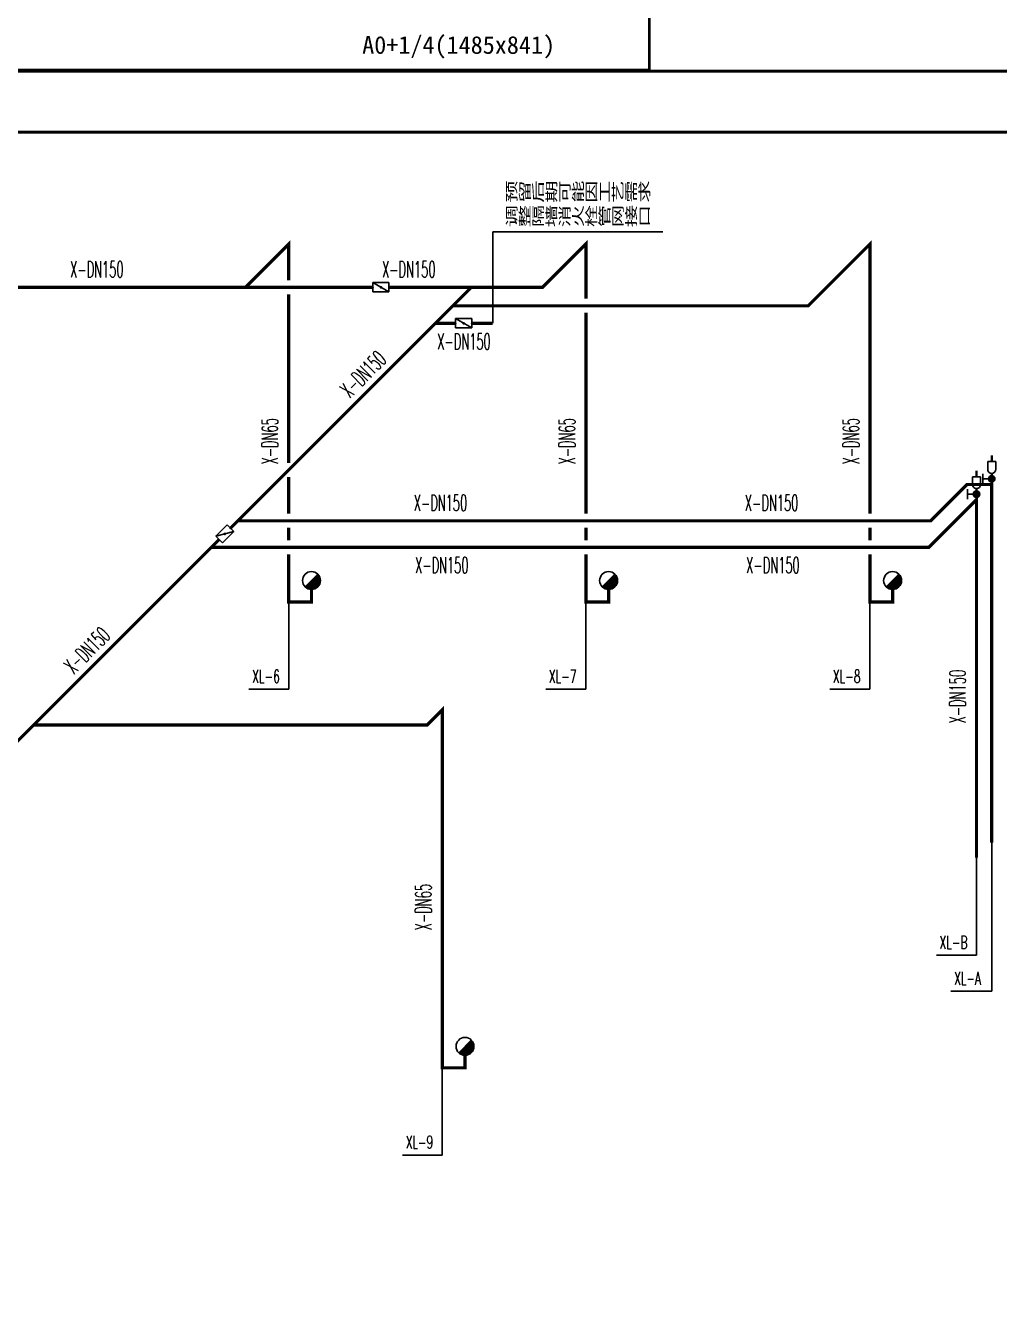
# Model space of a CAD drawing. Extents: x -452079 to 117456, y 3902 to 836955.
# Drawn here: x -122785 to -95596, y 374426 to 410496 of the extents above; entities that cross this region are included whole.
import ezdxf
from ezdxf.enums import TextEntityAlignment as Align

# ---------------------------------------------------------------- set-up
doc = ezdxf.new("R2010")
doc.units = 0
doc.header["$LTSCALE"] = 1000
doc.header["$MEASUREMENT"] = 0
doc.linetypes.add('CONTINOUS', pattern=[0])
for name, color, linetype in [('0-cxFrame', 155, 'Continuous'), ('DIM_消防', 1, 'Continuous'), ('FM_ZF消防', 1, 'Continuous'), ('SB_ZF消防', 1, 'Continuous'), ('TEXT_消防', 1, 'Continuous'), ('TWT_LEAD', 3, 'Continuous'), ('给排水wang', 2, 'Continuous')]:
    doc.layers.add(name, color=color, linetype=linetype)
for name, color, linetype, lineweight in [('0-cxText', 131, 'Continuous', 25), ('Gps-ZF消防', 1, 'TG_X', 60), ('Gps-ZF给水', 3, 'TG_J', 60)]:
    doc.layers.add(name, color=color, linetype=linetype, lineweight=lineweight)
doc.styles.add('_TCH_DIM', font='SIMPLEX', dxfattribs={"width": 0.75, "bigfont": '@1HZTXT'})
doc.styles.add('_TWT_PIPEDN', font='SIMPLEX', dxfattribs={"width": 0.65, "height": 3.5, "bigfont": 'HZTXT'})
doc.styles.add('_TWT_SERIAL', font='SIMPLEX', dxfattribs={"width": 0.8, "height": 3, "bigfont": 'HZTXT'})
doc.styles.add('cx_tuming', font='')
doc.styles.add('cx_tuqian1', font='')
doc.styles.get("Standard").update_dxf_attribs({"font": 'gbenor.shx', "bigfont": 'gbcbig.shx'})
doc.styles.add('TG_LINETYPE', font='SIMPLEX', dxfattribs={"width": 0.8, "height": 3.5, "bigfont": 'HZTXT'})
doc.styles.add('黑体', font='', dxfattribs={"height": 12})
doc.styles.get('cx_tuming').set_extended_font_data('SimHei')
doc.styles.get('cx_tuqian1').set_extended_font_data('SimSun')
doc.styles.get('黑体').set_extended_font_data('SimHei')
doc.linetypes.add('TG_J', pattern='A,2,-0.3,["J",TG_LINETYPE,S=0.1,R=0,X=-0.23,Y=-0.15],0', length=2.3)
doc.linetypes.add('TG_X', pattern='A,5,-0.3,["X",TG_LINETYPE,S=0.1,R=0,X=-0.23,Y=-0.15],0', length=5.3)

# ---------------------------------------------------------------- blocks, each defined once
blk = doc.blocks.new('$VALVE$00000497')
for p, q in [((78, 138), (-78, 138)), ((0, 50), (0, 138))]:
    blk.add_line(p, q)
at = {"const_width": 49.6}
blk.add_lwpolyline([(25, 0, 1), (-25, 0, 1)], format="xyb", close=True, dxfattribs=at)
blk.add_circle((0, 0), 50)
blk = doc.blocks.new('pqf')
at = {"layer": '给排水wang'}
for p, q in [((75, 429), (-75, 429)), ((-75, 429), (-75, 283)), ((75, 283), (75, 429))]:
    blk.add_line(p, q, dxfattribs=at)
at = {"layer": '给排水wang', "linetype": 'Continuous', "const_width": 45}
for points in [[(0, 429), (0, 542)], [(0, 208), (0, 0)]]:
    blk.add_lwpolyline(points, dxfattribs=at)
at = {"layer": '给排水wang'}
blk.add_arc((0, 283), 75, 180, 0, dxfattribs=at)
at = {"layer": '给排水wang', "xscale": -1.2, "yscale": -1.2, "zscale": 1.2, "rotation": 270}
blk.add_blockref('$VALVE$00000497', (0, 104), dxfattribs=at)
blk = doc.blocks.new('TK22.A0+1 L(Dragon)')
at = {"layer": '0-cxFrame', "color": 7, "const_width": 0.5}
blk.add_lwpolyline([(0, 0), (-1485, 0), (-1485, 841), (0, 841)], close=True, dxfattribs=at)
at = {"layer": '0-cxFrame', "const_width": 0.5}
blk.add_lwpolyline([(-80, 10), (-1465, 10), (-1465, 831), (-80, 831)], close=True, dxfattribs=at)
at = {"style": '黑体', "flags": 4}
blk.add_attdef('图幅', text='', height=3.3, dxfattribs=at).set_placement((-40, 3), align=Align.RIGHT)
at = {"layer": '0-cxFrame', "style": '黑体'}
blk.add_text('(1485x841)', height=3.3, dxfattribs=at).set_placement((-40, 3))
at = {"layer": '0-cxText', "flags": 4}
for tag, height, style, p in [('建设单位', 3.5, 'cx_tuming', (-45, 240)), ('项目名称', 3.5, 'cx_tuming', (-45, 210)), ('子项名称', 3.5, 'cx_tuming', (-45, 180)), ('工程编号', 3.3, 'cx_tuqian1', (-35, 165)), ('图名1', 3.5, 'cx_tuming', (-45, 87)), ('图名2', 3.5, 'cx_tuming', (-45, 79)), ('图名3', 3.5, 'cx_tuming', (-45, 71)), ('出图日期', 3.3, 'cx_tuqian1', (-39, 60)), ('专业', 3.3, 'cx_tuqian1', (-55, 52)), ('图号', 3.3, 'cx_tuqian1', (-55, 44)), ('版次', 3.3, 'cx_tuqian1', (-20, 44))]:
    blk.add_attdef(tag, text='', height=height, dxfattribs=dict(at, style=style)).set_placement(p, align=Align.MIDDLE)
blk = doc.blocks.new('$VALVE$00000316')
for p, q in [((-125, 72), (125, -72)), ((-125, 72), (-125, -72)), ((-125, 72), (125, 72)), ((125, 72), (125, -72)), ((-125, -72), (125, -72))]:
    blk.add_line(p, q)
at = {"const_width": 21.1}
blk.add_lwpolyline([(-11, 0, 1), (11, 0, 1)], format="xyb", close=True, dxfattribs=at)
for p in [(-125, 0), (125, 0)]:
    blk.add_point(p)
at = {"color": 7, "flags": 9}
for tag in ['XSIZE', 'YSIZE']:
    blk.add_attdef(tag, (0, 0), '', height=0.5, dxfattribs=at)

msp = doc.modelspace()

# ---------------------------------------------------------------- hatches: boundary and pattern name
at = {"layer": 'Gps-ZF消防'}
for points in [[(-115439.72, 404401.59), (-115471.54, 404433.41), (-115394.72, 404510.23)], [(-115439.72, 404401.59), (-115394.72, 404401.59), (-115394.72, 404510.23)], [(-107139.72, 404401.59), (-107171.54, 404433.41), (-107094.72, 404510.23)], [(-107139.72, 404401.59), (-107094.72, 404401.59), (-107094.72, 404510.23)], [(-99206.08, 404401.59), (-99237.9, 404433.41), (-99161.08, 404510.23)], [(-99206.08, 404401.59), (-99161.08, 404401.59), (-99161.08, 404510.23)], [(-108347.63, 403193.68), (-108315.81, 403161.86), (-108328.99, 403148.68)], [(-108347.63, 403193.68), (-108347.63, 403148.68), (-108328.99, 403148.68)], [(-100931.25, 402676.42), (-100931.25, 402631.42), (-100912.61, 402631.42)], [(-100931.25, 402676.42), (-100899.43, 402644.6), (-100912.61, 402631.42)], [(-96493.36, 397683.73), (-96525.18, 397715.55), (-96512, 397728.73)], [(-96493.36, 397683.73), (-96493.36, 397728.73), (-96512, 397728.73)], [(-95804.17, 397683.73), (-95759.17, 397683.73), (-95759.17, 397728.73)], [(-95804.17, 397683.73), (-95804.17, 397728.73), (-95759.17, 397728.73)], [(-96228.44, 397259.47), (-96260.26, 397291.29), (-96183.44, 397368.11)], [(-96228.44, 397259.47), (-96183.44, 397259.47), (-96183.44, 397368.11)], [(-97505.99, 396671.09), (-97474.17, 396639.27), (-97487.35, 396626.09)], [(-97505.99, 396671.09), (-97505.99, 396626.09), (-97487.35, 396626.09)], [(-97555.56, 395932.35), (-97523.74, 395900.53), (-97536.92, 395887.35)], [(-97555.56, 395932.35), (-97555.56, 395887.35), (-97536.92, 395887.35)], [(-115439.72, 394401.59), (-115484.72, 394401.59), (-115484.72, 394356.59)], [(-115439.72, 394401.59), (-115439.72, 394356.59), (-115484.72, 394356.59)], [(-114806.22, 394401.59), (-114806.22, 394356.59), (-114761.22, 394356.59)], [(-114806.22, 394401.59), (-114761.22, 394401.59), (-114761.22, 394356.59)], [(-107139.72, 394401.59), (-107184.72, 394401.59), (-107184.72, 394356.59)], [(-107139.72, 394401.59), (-107139.72, 394356.59), (-107184.72, 394356.59)], [(-106506.22, 394401.59), (-106506.22, 394356.59), (-106461.22, 394356.59)], [(-106506.22, 394401.59), (-106461.22, 394401.59), (-106461.22, 394356.59)], [(-99206.08, 394401.59), (-99251.08, 394401.59), (-99251.08, 394356.59)], [(-99206.08, 394401.59), (-99206.08, 394356.59), (-99251.08, 394356.59)], [(-98572.58, 394401.59), (-98572.58, 394356.59), (-98527.58, 394356.59)], [(-98572.58, 394401.59), (-98527.58, 394401.59), (-98527.58, 394356.59)], [(-111150.52, 391390.79), (-111182.34, 391422.61), (-111105.52, 391499.43)], [(-111150.52, 391390.79), (-111105.52, 391390.79), (-111105.52, 391499.43)], [(-111574.78, 390966.53), (-111574.78, 390921.53), (-111556.14, 390921.53)], [(-111574.78, 390966.53), (-111542.96, 390934.71), (-111556.14, 390921.53)], [(-111150.52, 381390.79), (-111195.52, 381390.79), (-111195.52, 381345.79)], [(-111150.52, 381390.79), (-111150.52, 381345.79), (-111195.52, 381345.79)], [(-110517.02, 381390.79), (-110517.02, 381345.79), (-110472.02, 381345.79)], [(-110517.02, 381390.79), (-110472.02, 381390.79), (-110472.02, 381345.79)]]:
    msp.add_hatch(color=256, dxfattribs=at).paths.add_polyline_path(points)
at = {"layer": 'SB_ZF消防', "linetype": 'CONTINOUS'}
for points in [[(-114983, 394824.82, 0.66817864), (-114556.22, 395001.59, 0.19891237), (-114629.45, 395178.37)], [(-106683, 394824.82, 0.66817864), (-106256.22, 395001.59, 0.19891237), (-106329.45, 395178.37)], [(-98749.36, 394824.82, 0.66817864), (-98322.58, 395001.59, 0.19891237), (-98395.81, 395178.37)], [(-110693.8, 381814.01, 0.66817864), (-110267.02, 381990.79, 0.19891237), (-110340.25, 382167.57)]]:
    msp.add_hatch(color=1, dxfattribs=at).paths.add_polyline_path(points)

# ---------------------------------------------------------------- linework, layer by layer
at = {"layer": 'DIM_消防'}
for p, q in [((-115439.72, 395125.45), (-115439.72, 391965.45)), ((-107139.72, 395125.45), (-107139.72, 391965.45)), ((-99206.08, 395125.45), (-99206.08, 391965.45)), ((-115439.72, 391965.45), (-116552.01, 391965.45)), ((-107139.72, 391965.45), (-108261.38, 391965.45)), ((-99206.08, 391965.45), (-100327.74, 391965.45)), ((-95804.17, 388080.92), (-95804.17, 383532.57)), ((-96228.44, 387695.25), (-96228.44, 384535.25)), ((-96228.44, 384535.25), (-97350.1, 384535.25)), ((-95804.17, 383532.57), (-96944.72, 383532.57)), ((-111150.52, 382114.65), (-111150.52, 378954.65)), ((-111150.52, 378954.65), (-112262.81, 378954.65))]:
    msp.add_line(p, q, dxfattribs=at)
at = {"layer": 'Gps-ZF消防', "const_width": 90}
for points in [[(-116647.63, 403193.68), (-115439.72, 404401.59)], [(-115439.72, 403388.68), (-115439.72, 404401.59)], [(-108347.63, 403193.68), (-107139.72, 404401.59)], [(-107139.72, 402871.42), (-107139.72, 404401.59)], [(-100931.25, 402676.42), (-99206.08, 404401.59)], [(-99206.08, 396866.09), (-99206.08, 404401.59)], [(-124552.16, 403193.68), (-116647.63, 403193.68)], [(-116647.63, 403193.68), (-113089.77, 403193.68)], [(-115439.72, 398286.49), (-115439.72, 402998.68)], [(-112640.4, 403193.68), (-110337.53, 403193.68)], [(-110854.79, 402676.42), (-110337.53, 403193.68)], [(-110337.53, 403193.68), (-108347.63, 403193.68)], [(-111342.68, 402188.53), (-110854.79, 402676.42)], [(-110854.79, 402676.42), (-100931.25, 402676.42)], [(-116860.12, 396671.09), (-111342.68, 402188.53)], [(-107139.72, 396866.09), (-107139.72, 402481.42)], [(-115439.72, 396866.09), (-115439.72, 397896.49)], [(-97505.99, 396671.09), (-96493.36, 397683.73)], [(-96493.36, 397683.73), (-95804.17, 397683.73)], [(-95804.17, 387683.73), (-95804.17, 397683.73)], [(-97555.56, 395932.35), (-96228.44, 397259.47)], [(-96228.44, 387259.47), (-96228.44, 397259.47)], [(-117067.66, 396463.55), (-116860.12, 396671.09)], [(-116860.12, 396671.09), (-97505.99, 396671.09)], [(-115439.72, 396127.35), (-115439.72, 396476.09)], [(-107139.72, 396127.35), (-107139.72, 396476.09)], [(-99206.08, 396127.35), (-99206.08, 396476.09)], [(-117598.86, 395932.35), (-117385.42, 396145.8)], [(-122564.68, 390966.53), (-117598.86, 395932.35)], [(-117598.86, 395932.35), (-97555.56, 395932.35)], [(-115439.72, 394401.59), (-115439.72, 395737.35)], [(-107139.72, 394401.59), (-107139.72, 395737.35)], [(-99206.08, 394401.59), (-99206.08, 395737.35)], [(-114806.22, 394751.59), (-114806.22, 394401.59)], [(-106506.22, 394751.59), (-106506.22, 394401.59)], [(-98572.58, 394751.59), (-98572.58, 394401.59)], [(-115439.72, 394401.59), (-114806.22, 394401.59)], [(-107139.72, 394401.59), (-106506.22, 394401.59)], [(-99206.08, 394401.59), (-98572.58, 394401.59)], [(-111574.78, 390966.53), (-111150.52, 391390.79)], [(-111150.52, 381390.79), (-111150.52, 391390.79)], [(-131683.52, 381847.7), (-122564.68, 390966.53)], [(-122564.68, 390966.53), (-111574.78, 390966.53)], [(-110517.02, 381740.79), (-110517.02, 381390.79)], [(-111150.52, 381390.79), (-110517.02, 381390.79)]]:
    msp.add_lwpolyline(points, dxfattribs=at)
at = {"layer": 'Gps-ZF消防', "color": 2, "const_width": 90}
for points in [[(-111342.68, 402188.53), (-110780.13, 402188.53)], [(-110330.76, 402188.53), (-109742.68, 402188.53)]]:
    msp.add_lwpolyline(points, dxfattribs=at)
at = {"layer": 'SB_ZF消防', "color": 1, "linetype": 'CONTINOUS'}
for p, q in [((-114983, 394824.82), (-114629.45, 395178.37)), ((-106683, 394824.82), (-106329.45, 395178.37)), ((-98749.36, 394824.82), (-98395.81, 395178.37)), ((-110693.8, 381814.01), (-110340.25, 382167.57))]:
    msp.add_line(p, q, dxfattribs=at)
for centre in [(-114806.22, 395001.59), (-106506.22, 395001.59), (-98572.58, 395001.59), (-110517.02, 381990.79)]:
    msp.add_circle(centre, 250, dxfattribs=at)
at = {"layer": 'TWT_LEAD'}
for p, q in [((-109742.68, 402188.53), (-109742.68, 404737.73)), ((-109742.68, 404737.73), (-104986.49, 404737.73))]:
    msp.add_line(p, q, dxfattribs=at)

# ---------------------------------------------------------------- block references
at = {"layer": '0-cxFrame'}
ref = msp.add_blockref('TK22.A0+1 L(Dragon)', (-105368.56, 409264.62), dxfattribs=dict(at, xscale=150, yscale=150, zscale=150))
ref.add_attrib('图幅', 'A0+1/4', dxfattribs={"layer": '0', "height": 495, "style": '黑体'}).set_placement((-111368.56, 409714.62), align=Align.RIGHT)
at = {"layer": '0-cxFrame', "xscale": 170, "yscale": 170, "zscale": 170}
msp.add_blockref('TK22.A0+1 L(Dragon)', (-75706.06, 266257.12), dxfattribs=at)
at = {"layer": 'FM_ZF消防', "xscale": 1.8, "yscale": 1.8, "zscale": 1.8}
msp.add_blockref('$VALVE$00000316', (-112865.09, 403193.68), dxfattribs=at)
at = {"layer": 'FM_ZF消防', "color": 2, "xscale": 1.8, "yscale": 1.8, "zscale": 1.8}
msp.add_blockref('$VALVE$00000316', (-110555.44, 402188.53), dxfattribs=at)
at = {"layer": 'FM_ZF消防', "xscale": 1.8, "yscale": 1.8, "zscale": 1.8, "rotation": 44.99999999999831}
msp.add_blockref('$VALVE$00000316', (-117226.54, 396304.67), dxfattribs=at)
at = {"layer": 'Gps-ZF给水', "xscale": 1.5, "yscale": 1.5, "zscale": 1.5}
for p in [(-95804.17, 397683.73), (-96228.44, 397259.47)]:
    msp.add_blockref('pqf', p, dxfattribs=at)

# ---------------------------------------------------------------- texts
at = {"layer": 'DIM_消防', "color": 7, "style": '_TWT_SERIAL', "width": 0.6}
for s, p in [('XL-6', (-116462.01, 392145.45)), ('XL-7', (-108171.38, 392145.45)), ('XL-8', (-100237.74, 392145.45)), ('XL-B', (-97260.1, 384715.25)), ('XL-A', (-96854.72, 383712.57)), ('XL-9', (-112172.81, 379134.65))]:
    msp.add_text(s, height=360, dxfattribs=at).set_placement(p)
at = {"layer": 'TEXT_消防', "style": '_TWT_PIPEDN', "width": 0.52}
for p in [(-121548.52, 403468.68), (-112835.38, 403468.68), (-111292.67, 401453.69), (-111949.41, 396946.09), (-102698.7, 396946.09), (-111912.02, 395207.35), (-102661.3, 395207.35)]:
    msp.add_text('X-DN150', height=450, dxfattribs=at).set_placement(p)
for s, rotation, p in [('X-DN150', 45, (-113732.36, 400080.65)), ('X-DN65', 90, (-115744.29, 398245.75)), ('X-DN65', 90, (-107444.29, 398245.75)), ('X-DN65', 90, (-99510.65, 398245.75)), ('X-DN150', 45, (-121446.44, 392366.57)), ('X-DN150', 90, (-96533.01, 391014.48)), ('X-DN65', 90, (-111455.09, 385234.95))]:
    msp.add_text(s, height=450, rotation=rotation, dxfattribs=at).set_placement(p)
at = {"layer": 'TWT_LEAD', "color": 7, "style": '_TCH_DIM', "width": 0.75}
for s, p in [('预留后期可能因工艺需求', (-109404.81, 405577.73)), ('调整隔墙消火栓管网接口', (-109404.81, 404895.23))]:
    msp.add_text(s, height=520.8661, dxfattribs=at).set_placement(p)

doc.saveas('drawing.dxf')
